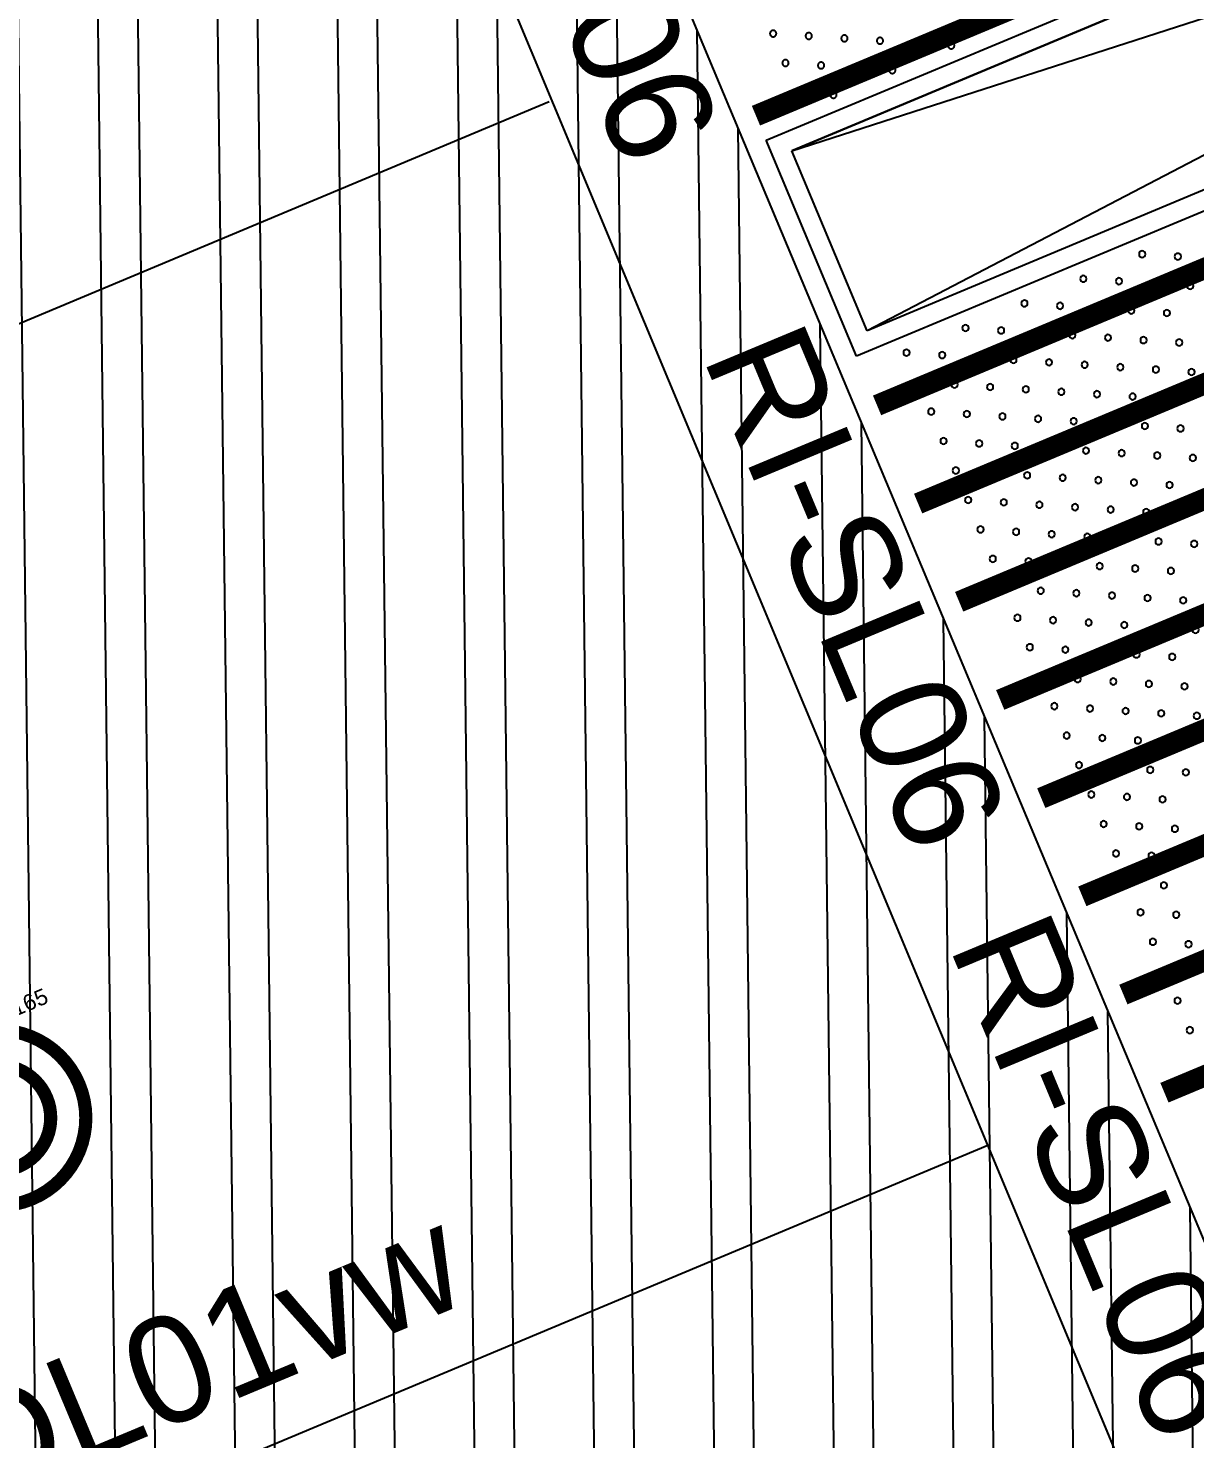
# Model space of a CAD drawing. Header units: millimetres. Extents: x 768159 to 833032, y -1374957 to -1225629.
# Drawn here: x 809822 to 810918, y -1276729 to -1275404 of the extents above; entities that cross this region are included whole.
import ezdxf
from ezdxf.enums import TextEntityAlignment as Align
from ezdxf.xclip import XClip

# ---------------------------------------------------------------- set-up
doc = ezdxf.new("R2010")
doc.units = ezdxf.units.MM
doc.header["$LTSCALE"] = 10
doc.header["$MEASUREMENT"] = 0
doc.header["$XCLIPFRAME"] = 0
doc.linetypes.add('CENTER', pattern=[50.8, 31.75, -6.35, 6.35, -6.35])
for name, color, linetype in [('I—平顶—分格线', 8, 'Continuous'), ('I—平顶—填充01(线状)', 8, 'Continuous'), ('I—平顶—暖通', 144, 'Continuous'), ('I—平顶—灯具', 62, 'Continuous'), ('I—平顶—造型', 122, 'Continuous')]:
    doc.layers.add(name, color=color, linetype=linetype)
doc.styles.add('ARIAL', font='arial.ttf')
doc.styles.get("Standard").update_dxf_attribs({"font": 'arial.ttf'})
doc.dimstyles.new('標準', dxfattribs={"dimtxt": 2.5, "dimasz": 0.8, "dimexe": 0, "dimexo": 0, "dimgap": 1, "dimtad": 1, "dimdec": 0, "dimzin": 0, "dimdsep": 46, "dimtxsty": 'Standard', "dimblk": 'DOT', "dimcen": 1, "dimaunit": 1, "dimadec": 3, "dimazin": 0, "dimtfac": 1, "dimtdec": 0, "dimtmove": 2, "dimatfit": 3, "dimfxl": 1, "dimtolj": 1, "dimtzin": 0, "dimarcsym": 0})

# ---------------------------------------------------------------- blocks, each defined once
blk = doc.blocks.new('30-2')
at = {"layer": 'I—平顶—分格线'}
for centre in [(-1385, -64.7), (-1355, -64.7), (-1325, -64.7), (-1295, -64.7), (-1265, -64.7), (-1235, -64.7), (-1205, -64.7), (-1175, -64.7), (-1145, -64.7), (-1115, -64.7), (-1085, -64.7), (-1055, -64.7), (-1025, -64.7), (-995, -64.7), (-965, -64.7), (-935, -64.7), (-905, -64.7), (-875, -64.7), (-845, -64.7), (-815, -64.7), (-785, -64.7), (-755, -64.7), (-725, -64.7), (-695, -64.7), (-95, -64.7), (-65, -64.7), (-35, -64.7), (-1370, -94.7), (-1340, -94.7), (-1310, -94.7), (-1280, -94.7), (-1250, -94.7), (-1220, -94.7), (-1190, -94.7), (-1160, -94.7), (-1130, -94.7), (-1100, -94.7), (-1070, -94.7), (-1040, -94.7), (-1010, -94.7), (-980, -94.7), (-950, -94.7), (-920, -94.7), (-890, -94.7), (-860, -94.7), (-830, -94.7), (-800, -94.7), (-770, -94.7), (-80, -94.7), (-50, -94.7), (-20, -94.7), (-1385, -124.7), (-1355, -124.7), (-1325, -124.7), (-1295, -124.7), (-1265, -124.7), (-1235, -124.7), (-1205, -124.7), (-1175, -124.7), (-1145, -124.7), (-1115, -124.7), (-1085, -124.7), (-1055, -124.7), (-1025, -124.7), (-995, -124.7), (-965, -124.7), (-935, -124.7), (-905, -124.7), (-875, -124.7), (-845, -124.7), (-65, -124.7), (-35, -124.7), (-1370, -154.7), (-1340, -154.7), (-1310, -154.7), (-1280, -154.7), (-1250, -154.7), (-1220, -154.7), (-1190, -154.7), (-1160, -154.7), (-1130, -154.7), (-1100, -154.7), (-1070, -154.7), (-1040, -154.7), (-1010, -154.7), (-980, -154.7), (-950, -154.7), (-920, -154.7), (-50, -154.7), (-20, -154.7), (-1385, -184.7), (-1355, -184.7), (-1325, -184.7), (-1295, -184.7), (-1265, -184.7), (-1235, -184.7), (-1205, -184.7), (-1175, -184.7), (-1145, -184.7), (-1115, -184.7), (-1085, -184.7), (-1055, -184.7), (-1025, -184.7), (-995, -184.7), (-965, -184.7), (-35, -184.7), (-1370, -214.7), (-1340, -214.7), (-1310, -214.7), (-1280, -214.7), (-1250, -214.7), (-1220, -214.7), (-1190, -214.7), (-1160, -214.7), (-1130, -214.7), (-1100, -214.7), (-1070, -214.7), (-1040, -214.7), (-20, -214.7), (-1385, -244.7), (-1355, -244.7), (-1325, -244.7), (-1295, -244.7), (-1265, -244.7), (-1235, -244.7), (-1205, -244.7), (-1175, -244.7), (-1145, -244.7), (-1115, -244.7), (-1370, -274.7), (-1340, -274.7), (-1310, -274.7), (-1280, -274.7), (-1250, -274.7), (-1220, -274.7), (-1190, -274.7), (-1385, -304.7), (-1355, -304.7), (-1325, -304.7), (-1295, -304.7), (-1265, -304.7), (-1370, -334.7), (-1340, -334.7)]:
    blk.add_circle(centre, 3, dxfattribs=at)
blk = doc.blocks.new('*U327')
for p, q in [((-629.7, 85.33), (225.42, 85.33)), ((-629.7, 0), (-629.7, 85.33)), ((225.42, 85.33), (225.42, 0)), ((218.31, 78.22), (-622.59, 78.22)), ((-622.59, 78.22), (218.31, 78.22)), ((-622.59, 7.11), (-622.59, 78.22)), ((218.31, 78.22), (-622.59, 7.11)), ((-622.59, 78.22), (218.31, 7.11)), ((218.31, 78.22), (218.31, 7.11)), ((218.31, 7.11), (-622.59, 7.11)), ((225.42, 0), (-629.7, 0))]:
    blk.add_line(p, q)
blk = doc.blocks.new('P1-T2')
at = {"layer": 'I—平顶—灯具', "linetype": 'CENTER', "ltscale": 0.01, "const_width": 20}
for points in [[(-4485, -20), (-4485, -22429.3)], [(-4190, -20), (-4190, -22429.3)], [(-4090, -20), (-4090, -22429.3)], [(-3990, -20), (-3990, -22429.3)], [(-3890, -20), (-3890, -22429.3)], [(-3790, -20), (-3790, -22429.3)], [(-3690, -20), (-3690, -22429.3)], [(-3590, -20), (-3590, -22429.3)], [(-3490, -20), (-3490, -22429.3)]]:
    blk.add_lwpolyline(points, dxfattribs=at)
at = {"layer": 'I—平顶—分格线'}
ref = blk.add_blockref('30-2', (-4455, -22449.3), dxfattribs=dict(at, xscale=-1, rotation=180))
XClip(ref).set_block_clipping_path([(-555.0324043302, -22449.3092168585), (-5.0324046859, -0.0000000001)])
at = {"layer": 'I—平顶—分格线', "xscale": -1, "rotation": 180}
blk.add_blockref('30-2', (-2840, -22449.3), dxfattribs=at)
at = {"layer": 'I—平顶—暖通', "xscale": 2.578178684655874, "yscale": 2.578178684655874, "zscale": 2.578178684655874, "rotation": 90}
blk.add_blockref('*U327', (-4240, -20805.8), dxfattribs=at)
at = {"layer": 'I—平顶—灯具', "linetype": 'CENTER', "ltscale": 0.01, "style": 'ARIAL'}
for p in [(-4740, -22513.4), (-4040, -22513.4), (-3440, -22513.4)]:
    blk.add_text('RI-SL06', height=100, rotation=359.9767, dxfattribs=at).set_placement(p, align=Align.MIDDLE_CENTER)
blk = doc.blocks.new('*D1470')
at = {"layer": 'Defpoints', "color": 0, "transparency": 16777216}
for p in [(82.5, 69.3), (82.5, 0), (-82.5, 0)]:
    blk.add_point(p, dxfattribs=at)
at = {"color": 0, "transparency": 16777216, "insert": (69.3, 88.9), "char_height": 15, "attachment_point": 5}
blk.add_mtext('\\A1;165', dxfattribs=at)
blk = doc.blocks.new('_Dot')
at = {"color": 0, "linetype": 'ByBlock', "lineweight": -2}
blk.add_line((-0.5, 0), (-1, 0), dxfattribs=at)
at = {"color": 0, "linetype": 'ByBlock', "const_width": 0.5}
blk.add_lwpolyline([(-0.25, 0, 1), (0.25, 0, 1)], format="xyb", close=True, dxfattribs=at)
blk = doc.blocks.new('*U1471')
at = {"const_width": 12.4}
for points in [[(0, 82.5, -1), (0, -82.5, -1)], [(0, 49.5, -1), (0, -49.5, -1)]]:
    blk.add_lwpolyline(points, format="xyb", close=True, dxfattribs=at)
dim = blk.add_linear_dim(base=(82.5, 69.3), p1=(-82.5, 0), p2=(82.5, 0), dimstyle='標準', override={"dimtxt": 15, "dimgap": 5, "dimse1": 1, "dimse2": 1, "dimsd1": 1, "dimsd2": 1})
dim.commit()
dim.dimension.update_dxf_attribs({"geometry": '*D1470', "text_midpoint": (69.3, 88.9), "dimtype": 128})
blk = doc.blocks.new('*U1472')
blk.add_blockref('*U1471', (0, 0))
at = {"layer": 'I—平顶—灯具', "style": 'ARIAL'}
blk.add_text('RI-DL01vw', height=100, dxfattribs=at).set_placement((0, -280.2), align=Align.MIDDLE_CENTER)

msp = doc.modelspace()

# ---------------------------------------------------------------- hatches: boundary and pattern name
at = {"layer": 'I—平顶—填充01(线状)'}
h = msp.add_hatch(dxfattribs=at)
h.set_pattern_fill('ANSI32', color=256, scale=300, angle=23)
h.set_pattern_definition([(90.68915, (788315.3, -1287144.2), (-112.49186, -1.3531), []), (90.68915, (788352.34, -1287106.26), (-112.49186, -1.3531), [])])
h.paths.add_polyline_path([(811229.4, -1277265), (811089.4, -1277323.4), (811136, -1277435.1), (809568.9, -1278089.1), (809542, -1278024.6), (809402.4, -1278082.9), (808245, -1275315.2), (808383.4, -1275257.4), (808336.9, -1275146.2), (809904.9, -1274490.5), (809951.4, -1274601.6), (810089.8, -1274543.8)])

# ---------------------------------------------------------------- linework, layer by layer
at = {"layer": 'I—平顶—造型'}
msp.add_lwpolyline([(811229.4, -1277265), (811089.4, -1277323.4), (811136, -1277435.1), (809568.9, -1278089.1), (809542, -1278024.6), (809402.4, -1278082.9), (808245, -1275315.2), (808383.4, -1275257.4), (808336.9, -1275146.2), (809904.9, -1274490.5), (809951.4, -1274601.6), (810089.8, -1274543.8)], close=True, dxfattribs=at)

# ---------------------------------------------------------------- next in the draw order: block references
at = {"rotation": 292.6891305224073}
msp.add_blockref('P1-T2', (832929.7, -1270972.1, 0), dxfattribs=at)

# ---------------------------------------------------------------- next in the draw order: linework, layer by layer
at = {"layer": 'I—平顶—填充01(线状)'}
for p, q in [((809951.4, -1274601.6), (811087.1, -1277324.4)), ((810311.8, -1275472.9, 0), (808833.9, -1276091.6, 0)), ((810723.9, -1276453.5, 0), (809246, -1277072.2, 0))]:
    msp.add_line(p, q, dxfattribs=at)

# ---------------------------------------------------------------- next in the draw order: block references
at = {"layer": 'I—平顶—灯具', "rotation": 22.68913052240728}
msp.add_blockref('*U1472', (809794, -1276427.6, -0.1), dxfattribs=at)

doc.saveas('drawing.dxf')
